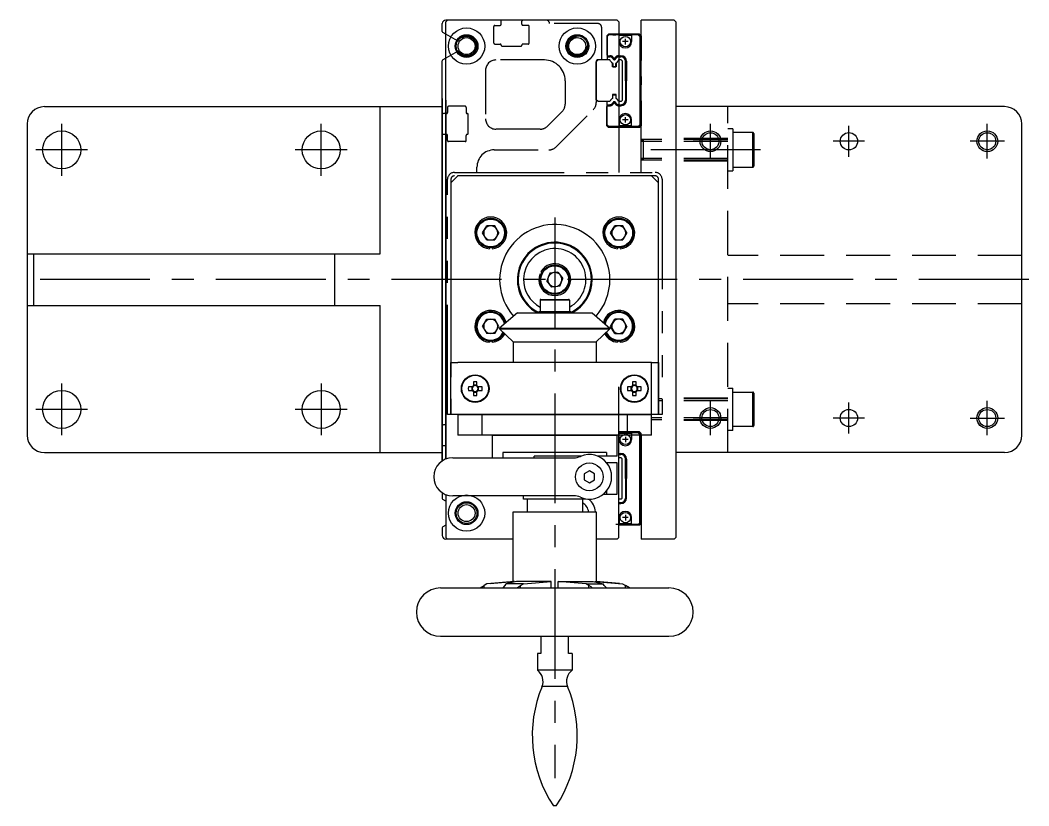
# Model space of a CAD drawing. Extents: x -165 to 377, y -468 to 65.
# Drawn here: x -154.5 to 137, y -162.1 to 65 of the extents above; entities that cross this region are included whole.
import ezdxf

# ---------------------------------------------------------------- set-up
doc = ezdxf.new("R2010")
doc.units = 0
for name, pattern in [('CENTER', [50.8, 31.75, -6.35, 6.35, -6.35]), ('DASHED', [19.05, 12.7, -6.35]), ('HIDDEN', [1.905, 1.27, -0.635]), ('PHANTOM', [63.5, 31.75, -6.35, 6.35, -6.35, 6.35, -6.35])]:
    doc.linetypes.add(name, pattern=pattern)
doc.layers.get('0').update_dxf_attribs({"linetype": 'CONTINUOUS'})

msp = doc.modelspace()

# ---------------------------------------------------------------- linework, layer by layer
at = {"color": 7, "linetype": 'CONTINUOUS'}
for p, q in [((-31, 65), (-31.5, 65)), ((-31.5, 64.5), (-31, 65)), ((-31.5, -61.87), (-31.5, 64.5)), ((18, 65), (-31, 65)), ((18, 65), (18.5, 64.5)), ((18.5, 64.5), (18, 65)), ((18.5, 64.5), (18.5, 21)), ((34.5, 65), (25, 65)), ((33, 65), (25, 65)), ((25, 21), (25, 65)), ((34.5, 65), (33, 65)), ((35, 64.5), (34.5, 65)), ((35, 64.5), (34.5, 65)), ((35, 64.5), (35, -84.5)), ((-32.5, 61.71), (-32.5, 64)), ((-31.5, 60.96), (-32.35, 61.45)), ((24.5, 61), (18.5, 61)), ((24.2, 60.8), (18.5, 60.8)), ((18.6, 60.75), (18.5, 60.75)), ((18.6, 58.8), (18.6, 60.75)), ((22.2, 60.55), (18.6, 60.55)), ((21.2, 58.8), (19.6, 58.8)), ((20.4, 58), (20.4, 59.6)), ((22.2, 60.75), (22.2, 58.8)), ((24.1, 60.75), (22.2, 60.75)), ((24.6, 60.25), (24.1, 60.75)), ((24.7, 60.3), (24.2, 60.8)), ((25, 60.5), (24.5, 61)), ((24.6, 60.25), (24.6, 34.75)), ((24.7, 60.3), (24.7, 34.7)), ((25, 60.5), (25, 53.3)), ((-32.5, -62.39), (-32.5, 53.29)), ((-31.5, 54.04), (-32.35, 53.55)), ((19.2, 53.5), (18.5, 53.5)), ((18.51, 54.73), (19.13, 54.73)), ((18.51, 54.73), (18.51, 54.43)), ((18.51, 54.43), (19.13, 54.43)), ((19.13, 54.43), (19.13, 54.73)), ((19.5, 53.2), (19.2, 53.5)), ((19.5, 53.2), (19.5, 41.8)), ((20.43, 47.5), (20.43, 53.13)), ((20.43, 53.13), (20.73, 53.13)), ((20.73, 53.13), (20.73, 47.5)), ((24.75, 52.9), (25, 53.3)), ((24.75, 52.9), (24.75, 42.1)), ((20.43, 47.5), (20.43, 41.87)), ((20.73, 47.5), (20.43, 47.5)), ((20.73, 41.87), (20.73, 47.5)), ((25, 48.7), (24.75, 49.1)), ((25, 48.7), (25, 46.3)), ((25, 46.3), (24.75, 45.9)), ((-32.5, 42.39), (-32.5, -62.39)), ((-31.5, 41.87), (-31.5, -61.87)), ((19.2, 41.5), (18.5, 41.5)), ((19.5, 41.8), (19.2, 41.5)), ((20.43, 41.87), (20.73, 41.87)), ((24.75, 42.1), (25, 41.7)), ((25, 41.7), (25, 34.5)), ((-147.5, 40), (-32.5, 40)), ((-50.5, -2.5), (-50.5, 40)), ((-31.5, 38), (-32.2, 38)), ((18.51, 40.57), (19.13, 40.57)), ((18.51, 40.27), (18.51, 40.57)), ((18.51, 40.27), (19.13, 40.27)), ((19.13, 40.57), (19.13, 40.27)), ((130, 40), (35, 40)), ((-152.5, 35), (-152.5, -2.5)), ((18.6, 36.2), (18.6, 34.25)), ((21.2, 36.2), (19.6, 36.2)), ((20.4, 35.4), (20.4, 37)), ((22.2, 34.25), (22.2, 36.2)), ((135, -55), (135, 35)), ((18.6, 34.25), (18.5, 34.25)), ((24.2, 34.2), (18.5, 34.2)), ((24.5, 34), (18.5, 34)), ((22.2, 34.45), (18.6, 34.45)), ((24.1, 34.25), (22.2, 34.25)), ((24.6, 34.75), (24.1, 34.25)), ((24.7, 34.7), (24.2, 34.2)), ((25, 34.5), (24.5, 34)), ((-31.5, 32), (-32.2, 32)), ((-28, 20), (-30, 18)), ((-30, 18), (-30, -34)), ((28, 20), (-28, 20)), ((30, 18), (28, 20)), ((30, -34), (30, 18)), ((-20.86, 3.5), (-19.68, 5.54)), ((-19.68, 1.46), (-20.86, 3.5)), ((-17.32, 5.54), (-19.68, 5.54)), ((-16.14, 3.5), (-17.32, 5.54)), ((-16.14, 3.5), (-17.32, 1.46)), ((16.14, 3.5), (17.32, 5.54)), ((17.32, 1.46), (16.14, 3.5)), ((19.68, 5.54), (17.32, 5.54)), ((20.86, 3.5), (19.68, 5.54)), ((20.86, 3.5), (19.68, 1.46)), ((-19.68, 1.46), (-17.32, 1.46)), ((17.32, 1.46), (19.68, 1.46)), ((-152.5, -2.5), (-150.67, -2.5)), ((-152.5, -2.5), (-152.5, -17.5)), ((-150.67, -2.5), (-150.67, -17.5)), ((-150.67, -2.5), (-63.52, -2.5)), ((-63.52, -17.5), (-63.52, -2.5)), ((-63.52, -2.5), (-50.5, -2.5)), ((-18.83, -0.74), (-18.86, -1.09)), ((-18.17, -0.74), (-18.14, -1.09)), ((18.17, -0.74), (18.14, -1.09)), ((18.83, -0.74), (18.86, -1.09)), ((-4, -8.56), (-4.33, -8.44)), ((-3.72, -7.95), (-4.03, -7.78)), ((-1.45, -8.14), (-2.33, -10.33)), ((0.88, -7.81), (-1.45, -8.14)), ((0.88, -7.81), (2.33, -9.67)), ((-0.88, -12.19), (-2.33, -10.33)), ((1.45, -11.86), (2.33, -9.67)), ((1.45, -11.86), (-0.88, -12.19)), ((4.25, -15.95), (-4.25, -15.95)), ((-4.25, -15.95), (-4.25, -19.2)), ((-4, -15.7), (4, -15.7)), ((4.25, -15.95), (4.25, -19.2)), ((-152.5, -17.5), (-150.67, -17.5)), ((-152.5, -17.5), (-152.5, -55)), ((-150.67, -17.5), (-63.52, -17.5)), ((-63.52, -17.5), (-50.5, -17.5)), ((-50.5, -60), (-50.5, -17.5)), ((-10.82, -19.56), (-15.93, -24.07)), ((-10.82, -19.56), (10.82, -19.56)), ((-4.6, -19.2), (4.6, -19.2)), ((-4.6, -19.21), (-4.6, -19.55)), ((4.6, -19.2), (4.6, -19.56)), ((10.82, -19.56), (15.92, -24.07)), ((-20.86, -23.5), (-19.68, -21.46)), ((-19.68, -21.46), (-17.32, -21.46)), ((-16.14, -23.5), (-17.32, -21.46)), ((16.14, -23.5), (17.32, -21.46)), ((19.68, -21.46), (17.32, -21.46)), ((20.86, -23.5), (19.68, -21.46)), ((-20.86, -23.5), (-19.68, -25.54)), ((-17.32, -25.54), (-19.68, -25.54)), ((-17.32, -25.54), (-16.14, -23.5)), ((-15.93, -24.07), (-15.93, -24.21)), ((-15.93, -24.07), (15.92, -24.07)), ((-15.93, -24.21), (-12, -28)), ((-15.93, -24.21), (15.92, -24.21)), ((15.92, -24.21), (12, -28)), ((15.92, -24.07), (15.92, -24.21)), ((17.32, -25.54), (16.14, -23.5)), ((17.32, -25.54), (19.68, -25.54)), ((20.86, -23.5), (19.68, -25.54)), ((-18.83, -27.74), (-18.86, -28.09)), ((-18.17, -27.74), (-18.14, -28.09)), ((-12, -28), (-12, -34)), ((-12, -28), (12, -28)), ((12, -28), (12, -34)), ((18.17, -27.74), (18.14, -28.09)), ((18.83, -27.74), (18.86, -28.09)), ((-30, -34), (-28, -34)), ((-30, -49), (-30, -34)), ((28, -34), (-28, -34)), ((28, -34), (30, -34)), ((28, -49), (28, -34)), ((30, -34), (30, -49)), ((-23.52, -39.52), (-23.52, -40.63)), ((-22.49, -40.52), (-23.52, -40.52)), ((-22.49, -40.63), (-22.49, -39.52)), ((22.48, -39.52), (22.48, -40.63)), ((23.51, -40.52), (22.48, -40.52)), ((23.51, -40.63), (23.51, -39.52)), ((-23.87, -40.99), (-24.98, -40.99)), ((-24.98, -42.02), (-23.87, -42.02)), ((-23.98, -40.99), (-23.98, -42.02)), ((-23.52, -42.37), (-23.52, -43.48)), ((-23.52, -42.48), (-22.49, -42.48)), ((-22.49, -43.48), (-22.49, -42.37)), ((-21.02, -40.99), (-22.13, -40.99)), ((-22.13, -42.02), (-21.02, -42.02)), ((-22.02, -42.02), (-22.02, -40.99)), ((18.5, -84.5), (18.5, -41)), ((22.13, -40.99), (21.02, -40.99)), ((21.02, -42.02), (22.13, -42.02)), ((22.02, -40.99), (22.02, -42.02)), ((22.48, -42.37), (22.48, -43.48)), ((22.48, -42.48), (23.51, -42.48)), ((23.51, -43.48), (23.51, -42.37)), ((24.98, -40.99), (23.87, -40.99)), ((23.87, -42.02), (24.98, -42.02)), ((23.98, -42.02), (23.98, -40.99)), ((-28, -49), (-30, -49)), ((28, -49), (-28, -49)), ((28, -49), (-28, -49)), ((-28, -49), (28, -49)), ((28, -49), (-28, -49)), ((28, -49), (-28, -49)), ((28, -49), (-28, -49)), ((-21.02, -55), (-21.02, -49)), ((21.02, -55), (21.02, -49)), ((30, -49), (28, -49)), ((-31.5, -52), (-32.2, -52)), ((-21.02, -55), (-28, -55)), ((21.02, -55), (-21.02, -55)), ((-18, -61.5), (-18, -55)), ((-18, -55), (18, -55)), ((18, -61), (18, -55)), ((18, -61), (18, -55)), ((24.5, -54), (18.5, -54)), ((24.2, -54.2), (18.5, -54.2)), ((18.6, -54.25), (18.5, -54.25)), ((18.6, -56.2), (18.6, -54.25)), ((22.2, -54.45), (18.6, -54.45)), ((28, -55), (21.02, -55)), ((22.2, -54.25), (22.2, -56.2)), ((24.1, -54.25), (22.2, -54.25)), ((24.6, -54.75), (24.1, -54.25)), ((24.7, -54.7), (24.2, -54.2)), ((25, -54.5), (24.5, -54)), ((24.6, -80.25), (24.6, -54.75)), ((24.6, -80.25), (24.6, -55)), ((24.7, -80.3), (24.7, -54.7)), ((24.7, -80.3), (24.7, -55)), ((25, -61.7), (25, -54.5)), ((25, -55), (25, -85)), ((-31.5, -58), (-32.2, -58)), ((21.2, -56.2), (19.6, -56.2)), ((20.4, -55.4), (20.4, -57)), ((-147.5, -60), (-50.5, -60)), ((-50.5, -60), (-32.5, -60)), ((-14.97, -60), (-14.97, -61.5)), ((14.97, -60), (-14.97, -60)), ((7.65, -61), (-6, -61)), ((-6, -61.5), (-6, -61)), ((18, -61), (12.35, -61)), ((14.97, -60), (14.97, -61)), ((14.97, -60), (14.97, -61)), ((18.51, -60.27), (19.13, -60.27)), ((18.51, -60.57), (19.13, -60.57)), ((19.13, -60.57), (19.13, -60.27)), ((130, -60), (35, -60)), ((-29.5, -61.5), (5.46, -61.5)), ((18, -63), (15.05, -63)), ((18, -72), (18, -63)), ((19.2, -61.5), (18.5, -61.5)), ((19.5, -61.8), (19.2, -61.5)), ((19.5, -73.2), (19.5, -61.8)), ((20.43, -61.87), (20.73, -61.87)), ((20.43, -67.5), (20.43, -61.87)), ((20.73, -61.87), (20.73, -67.5)), ((24.75, -62.1), (25, -61.7)), ((24.75, -62.1), (25, -61.7)), ((24.75, -72.9), (24.75, -62.1)), ((24.75, -72.9), (24.75, -62.1)), ((10, -65.27), (8.5, -66.13)), ((8.5, -66.13), (8.5, -67.87)), ((11.5, -66.13), (10, -65.27)), ((11.5, -67.87), (11.5, -66.13)), ((25, -66.3), (24.75, -65.9)), ((25, -66.3), (24.75, -65.9)), ((25, -68.7), (25, -66.3)), ((25, -68.7), (25, -66.3)), ((8.5, -67.87), (10, -68.73)), ((10, -68.73), (11.5, -67.87)), ((20.73, -67.5), (20.43, -67.5)), ((20.43, -67.5), (20.43, -73.13)), ((20.73, -73.13), (20.73, -67.5)), ((25, -68.7), (24.75, -69.1)), ((25, -68.7), (24.75, -69.1)), ((-32.5, -71.61), (-32.5, -73.29)), ((-31.5, -72.13), (-31.5, -84.5)), ((5.46, -72.5), (-29.5, -72.5)), ((-9, -73.5), (-9, -72.5)), ((14.06, -72), (18, -72)), ((14.97, -71.1), (14.97, -72)), ((-31.5, -74.04), (-32.35, -73.55)), ((9, -73.5), (-9, -73.5)), ((-8, -73.5), (-8, -77.1)), ((8, -73.5), (8, -77.1)), ((9, -73.5), (9, -73.37)), ((9, -73.5), (9, -73.37)), ((19.2, -73.5), (18.5, -73.5)), ((18.51, -74.43), (19.13, -74.43)), ((18.51, -74.73), (19.13, -74.73)), ((19.13, -74.43), (19.13, -74.73)), ((19.5, -73.2), (19.2, -73.5)), ((20.43, -73.13), (20.73, -73.13)), ((24.75, -72.9), (25, -73.3)), ((25, -80.5), (25, -73.3)), ((-12, -77.1), (0, -77.1)), ((-12, -97.24), (-12, -77.1)), ((0, -77.1), (12, -77.1)), ((12, -77.1), (12, -97.24)), ((20.4, -78), (20.4, -79.6)), ((-31.5, -80.96), (-32.35, -81.45)), ((18.6, -80.75), (18.5, -80.75)), ((24.2, -80.8), (18.5, -80.8)), ((24.5, -81), (18.5, -81)), ((18.6, -78.8), (18.6, -80.75)), ((22.2, -80.55), (18.6, -80.55)), ((21.2, -78.8), (19.6, -78.8)), ((22.2, -80.75), (22.2, -78.8)), ((24.1, -80.75), (22.2, -80.75)), ((24.6, -80.25), (24.1, -80.75)), ((24.7, -80.3), (24.2, -80.8)), ((25, -80.5), (24.5, -81)), ((-32.5, -81.71), (-32.5, -84)), ((-31.5, -84.5), (-31, -85)), ((-31.5, -84.5), (-31, -85)), ((18.5, -84.5), (18, -85)), ((18, -85), (18.5, -84.5)), ((35, -84.5), (34.5, -85)), ((-31, -85), (-31.5, -85)), ((-31, -85), (-31.5, -85)), ((-12, -85), (-31, -85)), ((18, -85), (12, -85)), ((33, -85), (25, -85)), ((34.5, -85), (33, -85)), ((-33, -99.1), (33, -99.1)), ((-21.6, -99.1), (-20.42, -98.41)), ((-19.59, -97.92), (-20.42, -98.41)), ((-20.42, -99.1), (-20.42, -98.41)), ((-11.68, -97.24), (-19.59, -97.92)), ((-18.7, -97.85), (-12, -97.24)), ((-14.94, -99.1), (-14.32, -98.41)), ((-14.32, -98.41), (-14.01, -97.92)), ((-11.06, -97.24), (-14.01, -97.92)), ((-9.03, -97.92), (-14.01, -97.92)), ((-11.68, -97.24), (-12, -97.24)), ((-11.68, -97.38), (-11.68, -97.24)), ((-1, -97.24), (-11.06, -97.24)), ((-10.52, -98.82), (-9.87, -98.41)), ((-9.87, -98.41), (-9.03, -97.92)), ((-9.87, -99.1), (-9.87, -98.41)), ((-9.03, -97.92), (-1, -97.24)), ((-1, -99.1), (-1, -97.24)), ((1, -99.1), (1, -97.24)), ((1, -97.24), (11.06, -97.24)), ((9.03, -97.92), (1, -97.24)), ((9.03, -97.92), (14.01, -97.92)), ((9.87, -98.41), (9.03, -97.92)), ((9.87, -99.1), (9.87, -98.41)), ((10.52, -98.82), (9.87, -98.41)), ((11.06, -97.24), (14.01, -97.92)), ((11.68, -97.38), (11.68, -97.24)), ((11.68, -97.24), (12, -97.24)), ((11.68, -97.24), (19.59, -97.92)), ((18.7, -97.85), (12, -97.24)), ((14.32, -98.41), (14.01, -97.92)), ((14.94, -99.1), (14.32, -98.41)), ((19.59, -97.92), (20.42, -98.41)), ((20.42, -99.1), (20.42, -98.41)), ((21.6, -99.1), (20.42, -98.41)), ((-33, -113.1), (33, -113.1)), ((-4, -113.1), (-4, -118.1)), ((4, -118.1), (4, -113.1)), ((-5, -118.1), (-5, -122.89)), ((-4, -118.1), (-5, -118.1)), ((5, -118.1), (4, -118.1)), ((5, -118.1), (5, -122.89)), ((5, -122.89), (-5, -122.89)), ((3.69, -127.63), (-3.69, -127.63)), ((0.41, -162.1), (-0.41, -162.1))]:
    msp.add_line(p, q, dxfattribs=at)
at = {"color": 3, "linetype": 'DASHED'}
for p, q in [((-15.8, 65), (-31, 65)), ((-15.5, 63.8), (-15.5, 64.7)), ((-9.5, 63.8), (-9.5, 64.7)), ((-2.5, 65), (-9.2, 65)), ((-17.6, 58.4), (-17.6, 63.2)), ((-17.3, 63.5), (-15.8, 63.5)), ((-7.7, 63.5), (-9.2, 63.5)), ((-7.4, 58.4), (-7.4, 63.2)), ((12.5, 64), (-1.5, 64)), ((13.5, 63), (13.5, 53.5)), ((13.5, 63), (13.5, 53.5)), ((-28.13, 59.02), (-31.5, 60.96)), ((15.5, 61), (15, 60.5)), ((15, 60.5), (15, 55)), ((15.6, 60.8), (15.1, 60.3)), ((15.6, 60.75), (15.1, 60.25)), ((15.1, 60.3), (15.1, 60.25)), ((15.1, 60.25), (15.1, 54.73)), ((18.5, 61), (15.5, 61)), ((16.8, 60.8), (15.6, 60.8)), ((18.5, 60.75), (15.6, 60.75)), ((16.8, 60.8), (16.8, 60.75)), ((16.8, 60.8), (17.6, 60.8)), ((18.5, 60.8), (17.6, 60.8)), ((17.6, 60.8), (17.6, 60.75)), ((-28.13, 55.98), (-31.5, 54.04)), ((-17.3, 58.1), (-15.8, 58.1)), ((-15.2, 57.5), (-9.8, 57.5)), ((-7.7, 58.1), (-9.2, 58.1)), ((-3, 53.5), (-17, 53.5)), ((12.5, 53.5), (12, 53)), ((12, 53.2), (12, 41.24)), ((12, 42), (12, 53)), ((13.5, 53.5), (12.3, 53.5)), ((15.94, 53.5), (12.5, 53.5)), ((15, 55), (15.1, 54.78)), ((15.1, 54.73), (15.1, 54.43)), ((15.1, 54.73), (15.89, 54.73)), ((15.1, 54.43), (15.1, 53.5)), ((15.1, 54.43), (15.89, 54.43)), ((15.89, 54.73), (15.89, 54.43)), ((16.15, 53.13), (15.94, 53.5)), ((16.7, 51.5), (16.7, 52.61)), ((16.7, 52.53), (16.75, 52.51)), ((16.75, 52.51), (16.75, 51.55)), ((17.02, 54.08), (16.76, 53.93)), ((16.76, 53.93), (16.85, 53.77)), ((17.11, 53.92), (16.85, 53.77)), ((17.02, 54.08), (17.11, 53.92)), ((17.11, 53.92), (17.12, 53.91)), ((17.11, 53.92), (17.11, 53.92)), ((17.12, 53.91), (17.11, 53.92)), ((17.38, 54.08), (17.29, 53.92)), ((17.29, 53.92), (17.55, 53.77)), ((17.29, 53.92), (17.29, 53.92)), ((17.38, 54.08), (17.64, 53.93)), ((17.55, 53.77), (17.64, 53.93)), ((17.7, 52.53), (17.65, 52.51)), ((17.65, 51.55), (17.65, 52.51)), ((17.7, 52.61), (17.7, 51.5)), ((18.46, 53.5), (18.25, 53.13)), ((18.5, 53.5), (18.46, 53.5)), ((-20, 50.5), (-20, 36.5)), ((17.7, 51.5), (16.7, 51.5)), ((16.75, 51.55), (17.65, 51.55)), ((3, 47.5), (3, 40.73)), ((12.5, 41.5), (12, 42)), ((15.94, 41.5), (12.5, 41.5)), ((15.1, 40.57), (15.1, 41.5)), ((16.15, 41.87), (15.94, 41.5)), ((16.7, 43.5), (16.7, 42.39)), ((17.7, 43.5), (16.7, 43.5)), ((16.7, 42.47), (16.75, 42.49)), ((16.75, 42.49), (16.75, 43.45)), ((16.75, 43.45), (17.65, 43.45)), ((16.76, 41.07), (16.85, 41.23)), ((17.02, 40.92), (16.76, 41.07)), ((17.11, 41.08), (16.85, 41.23)), ((17.02, 40.92), (17.11, 41.08)), ((17.11, 41.08), (17.12, 41.09)), ((17.12, 41.09), (17.11, 41.08)), ((17.11, 41.08), (17.11, 41.08)), ((17.29, 41.08), (17.55, 41.23)), ((17.38, 40.92), (17.29, 41.08)), ((17.29, 41.08), (17.29, 41.08)), ((17.38, 40.92), (17.64, 41.07)), ((17.55, 41.23), (17.64, 41.07)), ((17.65, 43.45), (17.65, 42.49)), ((17.7, 42.47), (17.65, 42.49)), ((17.7, 42.39), (17.7, 43.5)), ((18.46, 41.5), (18.25, 41.87)), ((18.5, 41.5), (18.46, 41.5)), ((-31.3, 38), (-31.5, 38)), ((-31, 39.8), (-31, 38.3)), ((-25.9, 40.1), (-30.7, 40.1)), ((-25.6, 39.8), (-25.6, 38.3)), ((2.12, 38.61), (-2.11, 34.38)), ((0.38, 28.38), (11.12, 39.12)), ((15, 40), (15.1, 40.22)), ((15, 34.5), (15, 40)), ((15.1, 40.27), (15.1, 40.57)), ((15.1, 40.57), (15.89, 40.57)), ((15.1, 34.75), (15.1, 40.27)), ((15.1, 40.27), (15.89, 40.27)), ((15.89, 40.27), (15.89, 40.57)), ((50, -60), (50, 40)), ((-25, 32.3), (-25, 37.7)), ((-4.23, 33.5), (-17, 33.5)), ((15.5, 34), (15, 34.5)), ((15.1, 34.7), (15.1, 34.75)), ((15.6, 34.25), (15.1, 34.75)), ((15.6, 34.2), (15.1, 34.7)), ((18.5, 34), (15.5, 34)), ((18.5, 34.25), (15.6, 34.25)), ((16.8, 34.2), (15.6, 34.2)), ((16.8, 34.2), (16.8, 34.25)), ((16.8, 34.2), (17.6, 34.2)), ((17.6, 34.2), (17.6, 34.25)), ((18.5, 34.2), (17.6, 34.2)), ((51.5, 33.61), (50, 33.61)), ((51.5, 33.61), (51.5, 21.41)), ((57.2, 32.51), (51.5, 32.51)), ((57.2, 27.96), (57.2, 32.51)), ((57.5, 32.21), (57.5, 27.94)), ((-31.3, 32), (-31.5, 32)), ((-31, 30.2), (-31, 31.7)), ((-25.9, 29.9), (-30.7, 29.9)), ((-25.6, 30.2), (-25.6, 31.7)), ((25, 29.96), (25.54, 30.5)), ((50, 30.5), (25, 30.5)), ((50, 29.96), (25, 29.96)), ((25.54, 30.5), (25.54, 24.5)), ((50, 30.75), (35, 30.75)), ((-17.5, 27.5), (-1.74, 27.5)), ((57.2, 22.51), (57.2, 27.96)), ((57.5, 27.94), (57.5, 22.81)), ((25.54, 24.5), (25, 25.04)), ((50, 25.04), (25, 25.04)), ((50, 24.5), (25, 24.5)), ((50, 24.25), (35, 24.25)), ((-22.5, 21), (-22.5, 22.5)), ((50, 21.41), (51.5, 21.41)), ((51.5, 22.51), (57.2, 22.51)), ((135, -3), (50, -3)), ((135, -17), (50, -17)), ((50, -41.4), (51.5, -41.4)), ((51.5, -53.6), (51.5, -41.4)), ((51.5, -42.5), (57.2, -42.5)), ((57.2, -52.5), (57.2, -42.5)), ((57.5, -42.8), (57.5, -52.2)), ((50, -44.5), (30, -44.5)), ((50, -45.04), (30, -45.04)), ((50, -44.25), (35, -44.25)), ((50, -49.96), (28, -49.96)), ((50, -50.5), (28, -50.5)), ((50, -50.75), (35, -50.75)), ((51.5, -53.6), (50, -53.6)), ((57.2, -52.5), (51.5, -52.5)), ((17.6, -80.8), (17.6, -80.75)), ((18.5, -80.8), (17.6, -80.8)), ((-15.8, -85), (-31, -85))]:
    msp.add_line(p, q, dxfattribs=at)
at = {"color": 1, "linetype": 'CENTER'}
for p, q in [((-142.5, 20), (-142.5, 35)), ((-67.5, 20), (-67.5, 35)), ((45, 25), (45, 35)), ((125, 25), (125, 35)), ((85, 25.5), (85, 34.5)), ((50, 30), (40, 30)), ((89.5, 30), (80.5, 30)), ((130, 30), (120, 30)), ((-135, 27.5), (-150, 27.5)), ((-60, 27.5), (-75, 27.5)), ((59.5, 27.5), (23, 27.5)), ((0, 7.92), (0, -154.1)), ((137, -10), (-154.5, -10)), ((-142.5, -55), (-142.5, -40)), ((-67.5, -40), (-67.5, -55)), ((45, -55), (45, -45)), ((85, -54.5), (85, -45.5)), ((125, -55), (125, -45)), ((-135, -47.5), (-150, -47.5)), ((-60, -47.5), (-75, -47.5)), ((50, -50), (40, -50)), ((89.5, -50), (80.5, -50)), ((120, -50), (130, -50))]:
    msp.add_line(p, q, dxfattribs=at)
at = {"color": 3, "linetype": 'PHANTOM'}
for p, q in [((-29, 21), (29, 21)), ((-31, -49), (-31, 19)), ((-30, 19), (-30, -49)), ((29, 20), (-29, 20)), ((30, -49), (30, 19)), ((31, 19), (31, -49)), ((-30, -49), (-31, -49)), ((31, -49), (30, -49))]:
    msp.add_line(p, q, dxfattribs=at)
at = {"color": 7, "linetype": 'HIDDEN'}
for p, q in [((-21.25, -49), (-15.8, -49)), ((-15.75, -49), (-21.2, -49)), ((-15.75, -49), (-21.2, -49)), ((-16.4, -49), (-20.6, -49)), ((-16.4, -49), (-20.6, -49)), ((-20.6, -49), (-16.4, -49)), ((-20.6, -49), (-16.4, -49)), ((-16.4, -49), (-20.6, -49)), ((-16.4, -49), (-20.6, -49)), ((-11.4, -49), (-15.6, -49)), ((-11.4, -49), (-15.6, -49)), ((15.75, -49), (21.2, -49)), ((21.25, -49), (15.8, -49)), ((21.25, -49), (15.8, -49)), ((20.6, -49), (16.4, -49)), ((20.6, -49), (16.4, -49)), ((16.4, -49), (20.6, -49)), ((16.4, -49), (20.6, -49)), ((20.6, -49), (16.4, -49)), ((20.6, -49), (16.4, -49))]:
    msp.add_line(p, q, dxfattribs=at)
at = {"color": 7}
for points in [[(-28, -49, 0), (-28, -49.09, 0), (-28, -49.19, 0), (-28, -49.29, 0), (-28, -49.38, 0), (-28, -49.48, 0), (-28, -49.57, 0), (-28, -49.67, 0), (-28, -49.76, 0), (-28, -49.86, 0), (-28, -49.95, 0), (-28, -50.05, 0), (-28, -50.14, 0), (-28, -50.24, 0), (-28, -50.33, 0), (-28, -50.43, 0), (-28, -50.52, 0), (-28, -50.62, 0), (-28, -50.71, 0), (-28, -50.81, 0), (-28, -50.9, 0), (-28, -51, 0), (-28, -51.09, 0), (-28, -51.19, 0), (-28, -51.29, 0), (-28, -51.38, 0), (-28, -51.48, 0), (-28, -51.57, 0), (-28, -51.67, 0), (-28, -51.76, 0), (-28, -51.86, 0), (-28, -51.95, 0), (-28, -52.05, 0), (-28, -52.14, 0), (-28, -52.24, 0), (-28, -52.33, 0), (-28, -52.43, 0), (-28, -52.52, 0), (-28, -52.62, 0), (-28, -52.71, 0), (-28, -52.81, 0), (-28, -52.9, 0), (-28, -53, 0), (-28, -53.09, 0), (-28, -53.19, 0), (-28, -53.29, 0), (-28, -53.38, 0), (-28, -53.48, 0), (-28, -53.57, 0), (-28, -53.67, 0), (-28, -53.76, 0), (-28, -53.86, 0), (-28, -53.95, 0), (-28, -54.05, 0), (-28, -54.14, 0), (-28, -54.24, 0), (-28, -54.33, 0), (-28, -54.43, 0), (-28, -54.52, 0), (-28, -54.62, 0), (-28, -54.71, 0), (-28, -54.81, 0), (-28, -54.9, 0), (-28, -55, 0)], [(28, -55, 0), (28, -54.9, 0), (28, -54.81, 0), (28, -54.71, 0), (28, -54.62, 0), (28, -54.52, 0), (28, -54.43, 0), (28, -54.33, 0), (28, -54.24, 0), (28, -54.14, 0), (28, -54.05, 0), (28, -53.95, 0), (28, -53.86, 0), (28, -53.76, 0), (28, -53.67, 0), (28, -53.57, 0), (28, -53.48, 0), (28, -53.38, 0), (28, -53.29, 0), (28, -53.19, 0), (28, -53.09, 0), (28, -53, 0), (28, -52.9, 0), (28, -52.81, 0), (28, -52.71, 0), (28, -52.62, 0), (28, -52.52, 0), (28, -52.43, 0), (28, -52.33, 0), (28, -52.24, 0), (28, -52.14, 0), (28, -52.05, 0), (28, -51.95, 0), (28, -51.86, 0), (28, -51.76, 0), (28, -51.67, 0), (28, -51.57, 0), (28, -51.48, 0), (28, -51.38, 0), (28, -51.29, 0), (28, -51.19, 0), (28, -51.09, 0), (28, -51, 0), (28, -50.9, 0), (28, -50.81, 0), (28, -50.71, 0), (28, -50.62, 0), (28, -50.52, 0), (28, -50.43, 0), (28, -50.33, 0), (28, -50.24, 0), (28, -50.14, 0), (28, -50.05, 0), (28, -49.95, 0), (28, -49.86, 0), (28, -49.76, 0), (28, -49.67, 0), (28, -49.57, 0), (28, -49.48, 0), (28, -49.38, 0), (28, -49.29, 0), (28, -49.19, 0), (28, -49.09, 0), (28, -49, 0)]]:
    msp.add_polyline3d(points, dxfattribs=at)
at = {"color": 7, "linetype": 'CONTINUOUS'}
for centre, radius in [((-25.5, 57.5), 5.25), ((6.5, 57.5), 5.25), ((-25.5, 57.5), 3.3), ((-25.5, 57.5), 2.46), ((6.5, 57.5), 3.3), ((6.5, 57.5), 2.46), ((20.4, 58.8), 1.5), ((20.4, 36.2), 1.5), ((-142.5, 27.5), 5.5), ((-67.5, 27.5), 5.5), ((45, 30), 2.46), ((85, 30), 2.5), ((125, 30), 2.46), ((-18.5, 3.5), 4.25), ((-18.5, 3.5), 4), ((18.5, 3.5), 4.25), ((18.5, 3.5), 4), ((0, -10), 4.25), ((0, -10), 4), ((-23, -41.5), 4), ((-23, -41.5), 3.85), ((23, -41.5), 4), ((23, -41.5), 3.85), ((-142.5, -47.5), 5.5), ((-67.5, -47.5), 5.5), ((45, -50), 2.46), ((85, -50), 2.5), ((125, -50), 2.46), ((20.4, -56.2), 1.5), ((10, -67), 4), ((-25.5, -77.5), 5.25), ((-25.5, -77.5), 3.3), ((-25.5, -77.5), 2.46), ((20.4, -78.8), 1.5)]:
    msp.add_circle(centre, radius, dxfattribs=at)
at = {"color": 3, "linetype": 'CONTINUOUS'}
for centre in [(-25.5, 57.5), (6.5, 57.5), (45, 30), (125, 30), (45, -50), (125, -50), (-25.5, -77.5)]:
    msp.add_circle(centre, 3, dxfattribs=at)
at = {"color": 3, "linetype": 'DASHED'}
msp.add_circle((6.5, 57.5), 2.75, dxfattribs=at)
at = {"color": 7, "linetype": 'CONTINUOUS'}
for centre, radius, start, end in [((-31.5, 64), 1, 90, 180), ((-32.2, 61.71), 0.3, 180, 240), ((20.4, 58.8), 1.8, 180, 0), ((-32.2, 53.29), 0.3, 120, 180), ((18.51, 53.43), 1.3, 90, 90.2346), ((18.51, 53.43), 1, 90, 90.3049), ((19.13, 53.13), 1.6, 0.0008, 89.9992), ((19.13, 53.13), 1.3, 0, 90), ((19.13, 41.87), 1.3, 270, 0), ((19.13, 41.87), 1.6, 270.0008, 359.9992), ((-147.5, 35), 5, 90, 180), ((-32.2, 38.3), 0.3, 180, 270), ((18.51, 41.57), 1, 269.6951, 270), ((18.51, 41.57), 1.3, 269.7654, 270), ((20.4, 36.2), 1.8, 0, 180), ((130, 35), 5, 0, 90), ((-32.2, 31.7), 0.3, 90, 180), ((-18.5, 3.5), 4.6, 274.5, 265.5), ((0, -10), 15.93, 0, 221.4611), ((18.5, 3.5), 4.6, 274.5, 265.5), ((-18.5, 3.5), 2.04, 150, 210), ((-18.5, 3.5), 2.04, 90, 150), ((-18.5, 3.5), 2.04, 30, 90), ((-18.5, 3.5), 2.04, 330, 30), ((18.5, 3.5), 2.04, 150, 210), ((18.5, 3.5), 2.04, 90, 150), ((18.5, 3.5), 2.04, 30, 90), ((18.5, 3.5), 2.04, 330, 30), ((-18.5, 3.5), 2.04, 210, 270), ((-18.5, 3.5), 2.04, 270, 330), ((0, -10), 10.82, 0, 242.0695), ((0, -10), 10.57, 0, 244.2063), ((18.5, 3.5), 2.04, 210, 270), ((18.5, 3.5), 2.04, 270, 330), ((0, -10), 9, 298.1786, 178.6583), ((0, -10), 4.6, 160.1532, 151.1532), ((0, -10), 2.04, 98.0314, 158.0314), ((0, -10), 2.04, 38.0314, 98.0314), ((0, -10), 2.04, 338.0314, 38.0314), ((0, -10), 9, 178.6583, 241.8214), ((0, -10), 2.04, 158.0314, 218.0314), ((0, -10), 2.04, 218.0314, 278.0314), ((0, -10), 2.04, 278.0314, 338.0314), ((0, -10), 10.57, 295.7937, 0), ((0, -10), 10.82, 297.9305, 0), ((0, -10), 15.93, 318.5389, 0), ((-4, -15.95), 0.25, 90, 180), ((4, -15.95), 0.25, 0, 90), ((-18.5, -23.5), 4.6, 13.8449, 265.5), ((-18.5, -23.5), 4.25, 11.3527, 270), ((-18.5, -23.5), 4, 9.2523, 270), ((18.5, -23.5), 4.6, 274.5, 166.1551), ((18.5, -23.5), 4.25, 270, 168.6473), ((18.5, -23.5), 4, 270, 170.7477), ((-18.5, -23.5), 2.04, 150, 210), ((-18.5, -23.5), 2.04, 90, 150), ((-18.5, -23.5), 2.04, 30, 90), ((-18.5, -23.5), 2.04, 330, 30), ((18.5, -23.5), 2.04, 150, 210), ((18.5, -23.5), 2.04, 90, 150), ((18.5, -23.5), 2.04, 30, 90), ((18.5, -23.5), 2.04, 330, 30), ((-18.5, -23.5), 2.04, 210, 270), ((-18.5, -23.5), 2.04, 270, 330), ((-18.5, -23.5), 4, 270, 334.6365), ((-18.5, -23.5), 4.25, 270, 333.5035), ((-18.5, -23.5), 4.6, 274.5, 332.1337), ((18.5, -23.5), 4.6, 207.8663, 265.5), ((18.5, -23.5), 4.25, 206.4965, 270), ((18.5, -23.5), 4, 205.3635, 270), ((18.5, -23.5), 2.04, 210, 270), ((18.5, -23.5), 2.04, 270, 330), ((-23, -41.5), 1.01, 120.6869, 149.3131), ((-23, -53.89), 14.38, 87.9477, 92.0523), ((-23, -41.5), 0.851, 52.7589, 127.2411), ((-23, -41.5), 1.01, 30.6869, 59.3131), ((23, -41.5), 1.01, 120.6869, 149.3131), ((23, -53.89), 14.38, 87.9477, 92.0523), ((23, -41.5), 0.851, 52.7589, 127.2411), ((23, -41.5), 1.01, 30.6869, 59.3131), ((-10.61, -41.5), 14.38, 177.9477, 182.0523), ((-23, -41.5), 1.01, 210.6869, 239.3131), ((-23, -41.5), 0.851, 142.7589, 217.2411), ((-23, -41.5), 0.851, 127.2411, 142.7589), ((-23, -41.5), 0.851, 217.2411, 232.7589), ((-23, -41.5), 0.851, 232.7589, 307.2411), ((-23, -29.11), 14.38, 267.9477, 272.0523), ((-23, -41.5), 0.851, 37.2411, 52.7589), ((-23, -41.5), 0.851, 307.2411, 322.7589), ((-23, -41.5), 1.01, 300.6869, 329.3131), ((-23, -41.5), 0.851, 322.7589, 37.2411), ((-35.39, -41.5), 14.38, 357.9477, 2.0523), ((35.39, -41.5), 14.38, 177.9477, 182.0523), ((23, -41.5), 1.01, 210.6869, 239.3131), ((23, -41.5), 0.851, 142.7589, 217.2411), ((23, -41.5), 0.851, 127.2411, 142.7589), ((23, -41.5), 0.851, 217.2411, 232.7589), ((23, -41.5), 0.851, 232.7589, 307.2411), ((23, -29.11), 14.38, 267.9477, 272.0523), ((23, -41.5), 0.851, 37.2411, 52.7589), ((23, -41.5), 0.851, 307.2411, 322.7589), ((23, -41.5), 1.01, 300.6869, 329.3131), ((23, -41.5), 0.851, 322.7589, 37.2411), ((10.61, -41.5), 14.38, 357.9477, 2.0523), ((-32.2, -51.7), 0.3, 180, 270), ((-147.5, -55), 5, 180, 270), ((130, -55), 5, 270, 0), ((-32.2, -58.3), 0.3, 90, 180), ((20.4, -56.2), 1.8, 180, 360), ((5.46, -56.5), 5, 270, 293.3659), ((10, -67), 6.44, 246.6341, 113.3659), ((19.13, -61.87), 1.6, 0.0008, 89.9992), ((19.13, -61.87), 1.3, 360, 90), ((-29.5, -67), 5.5, 90, 270), ((5.46, -77.5), 5, 66.6341, 90), ((-32.2, -73.29), 0.3, 180, 240), ((6.5, -77.5), 3.3, 6.9636, 62.9653), ((6.5, -77.5), 5.25, 4.3706, 50.6357), ((19.13, -73.13), 1.3, 270, 360), ((19.13, -73.13), 1.6, 270.0008, 359.9992), ((20.4, -78.8), 1.8, 360, 180), ((-32.2, -81.71), 0.3, 120, 180), ((-31.5, -84), 1, 180, 270), ((-31.5, -84), 1, 180, 270), ((-33, -106.1), 7, 90, 270), ((-9.55, -100.19), 1.68, 125.2304, 139.538), ((9.55, -100.19), 1.68, 40.462, 54.7696), ((33, -106.1), 7, 270, 90), ((-7.39, -126.1), 4, 337.5292, 53.3617), ((7.39, -126.1), 4, 126.6383, 202.4708), ((30.5, -141.77), 37, 157.5292, 213.3286), ((-30.5, -141.77), 37, 326.6714, 22.4708)]:
    msp.add_arc(centre, radius, start, end, dxfattribs=at)
at = {"color": 3, "linetype": 'DASHED'}
for centre, radius, start, end in [((-15.8, 64.7), 0.3, 0, 90), ((-9.2, 64.7), 0.3, 90, 180), ((-2.5, 64), 1, 0, 90), ((-17.3, 63.2), 0.3, 90, 180), ((-15.8, 63.8), 0.3, 270, 0), ((-9.2, 63.8), 0.3, 180, 270), ((-7.7, 63.2), 0.3, 0, 90), ((12.5, 63), 1, 0, 90), ((12.5, 63), 1, 0, 90), ((-27.98, 59.28), 0.3, 240, 324.3552), ((-25.5, 57.5), 2.75, 215.6448, 144.3552), ((-17.3, 58.4), 0.3, 180, 270), ((-7.7, 58.4), 0.3, 270, 0), ((-27.98, 55.72), 0.3, 35.6448, 120), ((-15.8, 57.8), 0.3, 0, 90), ((-15.2, 57.8), 0.3, 180, 270), ((-9.8, 57.8), 0.3, 270, 0), ((-9.2, 57.8), 0.3, 90, 180), ((-17, 50.5), 3, 90, 180), ((-3, 47.5), 6, 0, 90), ((12.3, 53.2), 0.3, 90, 180), ((15.89, 53.43), 1.3, 30, 90), ((15.89, 53.43), 1, 30, 90), ((17.29, 53.79), 1.32, 210, 243.402), ((17.2, 53.97), 0.4, 210, 330), ((18.51, 53.43), 1.3, 90.2346, 150), ((18.51, 53.43), 1, 90.3049, 150), ((17.11, 53.79), 1.32, 296.598, 330), ((9, 41.24), 3, 315, 0), ((15.89, 41.57), 1, 270, 330), ((15.89, 41.57), 1.3, 270, 330), ((17.29, 41.21), 1.32, 116.598, 150), ((17.2, 41.03), 0.4, 30, 150), ((18.51, 41.57), 1.3, 210, 269.7654), ((18.51, 41.57), 1, 210, 269.6951), ((17.11, 41.21), 1.32, 30, 63.402), ((-31.3, 38.3), 0.3, 270, 0), ((-30.7, 39.8), 0.3, 90, 180), ((-25.9, 39.8), 0.3, 0, 90), ((-25.3, 38.3), 0.3, 180, 270), ((-25.3, 37.7), 0.3, 0, 90), ((0, 40.73), 3, 315, 0), ((-17, 36.5), 3, 180, 270), ((-25.3, 32.3), 0.3, 270, 0), ((-4.23, 36.5), 3, 270, 315), ((57.2, 32.21), 0.3, 0, 90), ((-31.3, 31.7), 0.3, 0, 90), ((-30.7, 30.2), 0.3, 180, 270), ((-25.9, 30.2), 0.3, 270, 0), ((-25.3, 31.7), 0.3, 90, 180), ((-17.5, 22.5), 5, 90, 180), ((-1.74, 30.5), 3, 270, 315), ((57.2, 22.81), 0.3, 270, 0), ((57.2, -42.8), 0.3, 0, 90), ((57.2, -52.2), 0.3, 270, 0)]:
    msp.add_arc(centre, radius, start, end, dxfattribs=at)
at = {"color": 3, "linetype": 'PHANTOM'}
for centre, radius, start, end in [((-29, 19), 2, 90, 180), ((29, 19), 2, 0, 90), ((-29, 19), 1, 90, 180), ((29, 19), 1, 0, 90)]:
    msp.add_arc(centre, radius, start, end, dxfattribs=at)

doc.saveas('drawing.dxf')
